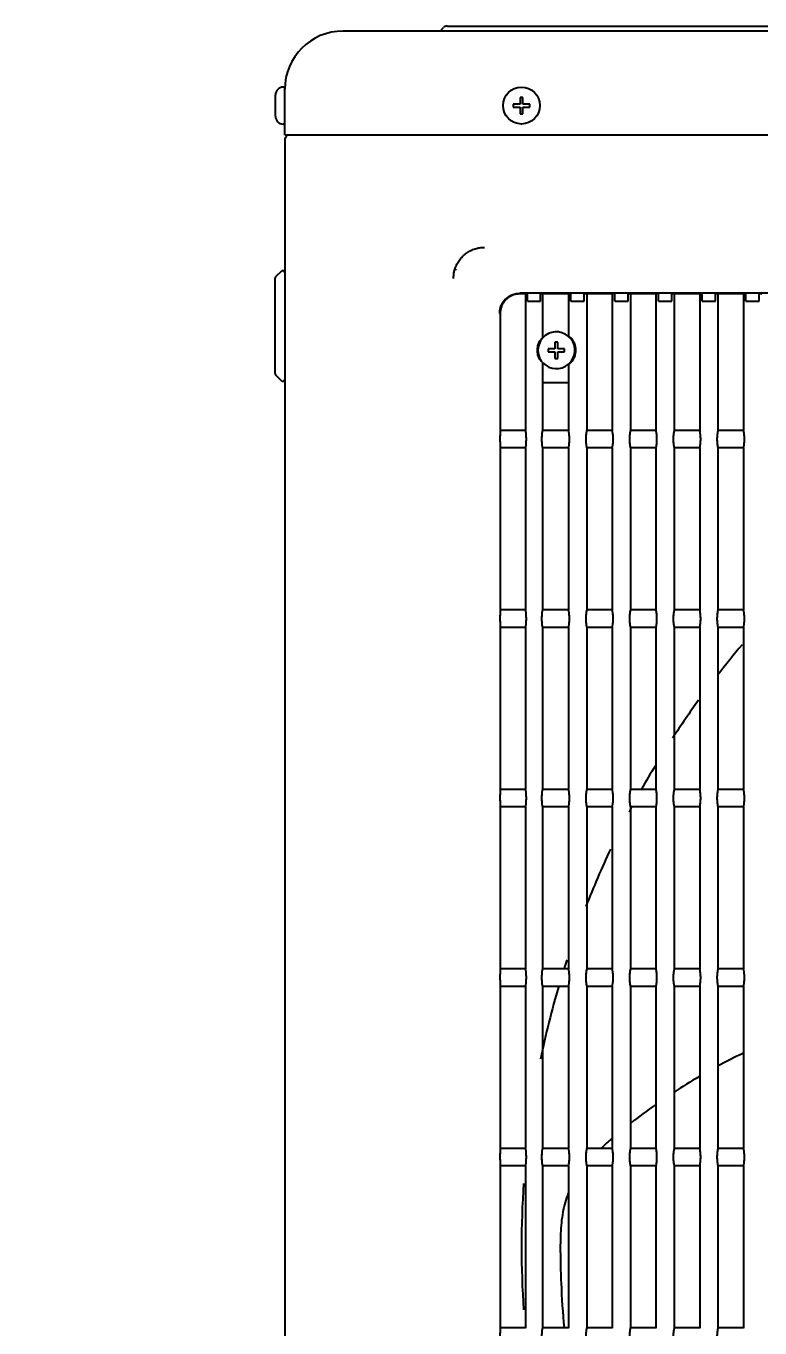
# Model space of a CAD drawing. Header units: millimetres. Extents: x 421 to 5436, y -1186 to -112.
# Drawn here: x 5351.898 to 5352.213, y -182.064 to -181.505 of the extents above; entities that cross this region are included whole.
import ezdxf
from ezdxf import colors
from ezdxf.entities.mleader import LeaderData, LeaderLine
from ezdxf.math import Vec2, Vec3

# ---------------------------------------------------------------- set-up
doc = ezdxf.new("R2010")
doc.units = ezdxf.units.MM
doc.layers.add('A-AC', color=150, linetype='Continuous')
doc.layers.add('G-TEXTO2', color=2, linetype='Continuous')
doc.styles.add('ARIAL', font='arial.ttf', dxfattribs={"height": 0.18})

msp = doc.modelspace()

# ---------------------------------------------------------------- linework, layer by layer
at = {"layer": 'A-AC', "color": 10, "lineweight": -3, "ltscale": 7.5}
for p, q in [((5353.433675586159, -181.5071598828597), (5352.033675586159, -181.5071598828597)), ((5352.075635146044, -181.5068669896402), (5352.076825501981, -181.5056766337029)), ((5352.078475417804, -181.504993216193), (5353.388875754513, -181.504993216193)), ((5352.008675586158, -181.5312432161923), (5352.007983919491, -181.5312432161923)), ((5352.008675586158, -181.5321598828591), (5352.008675586158, -181.5312432161923)), ((5352.004650586158, -181.5437431784287), (5352.004650586158, -181.5345765872892)), ((5352.008675586158, -181.551659882859), (5352.008675586158, -181.5321598828591)), ((5352.110958919491, -181.5356390495256), (5352.109725586159, -181.5356390495256)), ((5352.109725586159, -181.5356390495256), (5352.109725586159, -181.5385432161922)), ((5352.110958919491, -181.5385432161922), (5352.110958919491, -181.5356390495256)), ((5352.109725586159, -181.5385432161922), (5352.106821419491, -181.5385432161922)), ((5352.106821419491, -181.5385432161922), (5352.106821419491, -181.5397765495256)), ((5352.106821419491, -181.5397765495256), (5352.109725586159, -181.5397765495256)), ((5352.109725586159, -181.5397765495256), (5352.109725586159, -181.5426807161923)), ((5352.109725586159, -181.5426807161923), (5352.110958919491, -181.5426807161923)), ((5352.113863086159, -181.5385432161922), (5352.110958919491, -181.5385432161922)), ((5352.110958919491, -181.5397765495256), (5352.113863086159, -181.5397765495256)), ((5352.110958919491, -181.5426807161923), (5352.110958919491, -181.5397765495256)), ((5352.113863086159, -181.5397765495256), (5352.113863086159, -181.5385432161922)), ((5352.008675586158, -181.5470765495256), (5352.007983919491, -181.5470765495256)), ((5352.008675586158, -181.5516598828597), (5353.458675586158, -181.5516598828597)), ((5352.008675586158, -181.5540765495257), (5352.008675586158, -182.5499932161924)), ((5352.004508919492, -181.6542312299371), (5352.004508919492, -181.6133523664928)), ((5352.007252997174, -181.6102631108417), (5352.004752997174, -181.6127631108418)), ((5352.911091081193, -181.6197965363651), (5352.10959342459, -181.6197965363651)), ((5352.112909853428, -181.6199014928879), (5352.112118450063, -181.6200738816849)), ((5352.112118450063, -181.6200738816849), (5352.112118450063, -181.6787852672264)), ((5352.112909853428, -181.6231112022058), (5352.112909853428, -181.6199014928879)), ((5352.1184688778, -181.6199015051379), (5352.119356929843, -181.6200794744234)), ((5352.1184688778, -181.6231112022058), (5352.1184688778, -181.6199015051379)), ((5352.119356929843, -181.6200794744234), (5352.119356929843, -181.6389527235917)), ((5352.13160208493, -181.6199015321088), (5352.130541411851, -181.6200731357139)), ((5352.130541411851, -181.6200731357139), (5352.130541411851, -181.6381452032626)), ((5352.13160208493, -181.6231112022058), (5352.13160208493, -181.6199015321088)), ((5352.137312903496, -181.6199015430088), (5352.138383807462, -181.6200798997124)), ((5352.137312903496, -181.6231112022058), (5352.137312903496, -181.6199015430088)), ((5352.138383807462, -181.6200798997124), (5352.138383807462, -181.6786132988766)), ((5352.150387358064, -181.6199015661784), (5352.14932666109, -181.6200733005669)), ((5352.14932666109, -181.6200733005669), (5352.14932666109, -181.678801566509)), ((5352.150387358064, -181.6231112022058), (5352.150387358064, -181.6199015661784)), ((5352.156098001418, -181.6199015755526), (5352.157168413403, -181.6200797222834)), ((5352.156098001418, -181.6231112022058), (5352.156098001418, -181.6199015755526)), ((5352.157168413403, -181.6200797222834), (5352.157168413403, -181.6786181561185)), ((5352.169172626289, -181.6199015954051), (5352.168111893634, -181.620073462379)), ((5352.168111893634, -181.620073462379), (5352.168111893634, -181.6787967379842)), ((5352.169172626289, -181.6231112022058), (5352.169172626289, -181.6199015954051)), ((5352.174883103532, -181.619901603405), (5352.175953036029, -181.6200795424695)), ((5352.174883103532, -181.6231112022058), (5352.174883103532, -181.619901603405)), ((5352.175953036029, -181.6200795424695), (5352.175953036029, -181.6786230097573)), ((5352.187957889635, -181.6199016202786), (5352.186897109519, -181.6200736216497)), ((5352.186897109519, -181.6200736216497), (5352.186897109519, -181.6787919115234)), ((5352.187957889635, -181.6231112022058), (5352.187957889635, -181.6199016202786)), ((5352.193668209848, -181.6199016270477), (5352.194737675307, -181.6200793607354)), ((5352.193668209848, -181.6231112022058), (5352.193668209848, -181.6199016270477)), ((5352.194737675307, -181.6200793607354), (5352.194737675307, -181.6786278599507)), ((5352.20674314813, -181.6199016412615), (5352.205682308773, -181.6200737788517)), ((5352.205682308773, -181.6200737788517), (5352.205682308773, -181.678787086973)), ((5352.20674314813, -181.6231112022058), (5352.20674314813, -181.6199016412615)), ((5352.212453320376, -181.6199016469359), (5352.213522331207, -181.6200791775186)), ((5352.212453320376, -181.6231112022058), (5352.212453320376, -181.6199016469359)), ((5352.112909853428, -181.6231112022058), (5352.1184688778, -181.6231112022058)), ((5352.13160208493, -181.6231112022058), (5352.137312903496, -181.6231112022058)), ((5352.150387358064, -181.6231112022058), (5352.156098001418, -181.6231112022058)), ((5352.169172626289, -181.6231112022058), (5352.174883103532, -181.6231112022058)), ((5352.187957889635, -181.6231112022058), (5352.193668209848, -181.6231112022058)), ((5352.20674314813, -181.6231112022058), (5352.212453320376, -181.6231112022058)), ((5352.101175586158, -181.6284098828589), (5352.101175586158, -181.678709160678)), ((5352.124725586158, -181.6436265495256), (5352.121821419492, -181.6436265495256)), ((5352.121821419492, -181.6436265495256), (5352.121821419492, -181.644859882859)), ((5352.125958919492, -181.6407223828589), (5352.124725586158, -181.6407223828589)), ((5352.124725586158, -181.6407223828589), (5352.124725586158, -181.6436265495256)), ((5352.125958919492, -181.6436265495256), (5352.125958919492, -181.6407223828589)), ((5352.128863086158, -181.6436265495256), (5352.125958919492, -181.6436265495256)), ((5352.128863086158, -181.644859882859), (5352.128863086158, -181.6436265495256)), ((5352.121821419492, -181.644859882859), (5352.124725586158, -181.644859882859)), ((5352.124725586158, -181.644859882859), (5352.124725586158, -181.6477640495257)), ((5352.124725586158, -181.6477640495257), (5352.125958919492, -181.6477640495257)), ((5352.125958919492, -181.644859882859), (5352.128863086158, -181.644859882859)), ((5352.125958919492, -181.6477640495257), (5352.125958919492, -181.644859882859)), ((5352.007252997174, -181.6573204855881), (5352.004752997174, -181.6548204855881)), ((5352.119356929843, -181.6495337087931), (5352.119356929843, -181.678625545994)), ((5352.130541411851, -181.6503412291218), (5352.130541411851, -181.6788063972515)), ((5352.119356929843, -181.658138716236), (5352.130541411851, -181.658138716236)), ((5352.112130420139, -181.678709160678), (5352.101175586158, -181.678709160678)), ((5352.130561888987, -181.678709160678), (5352.119371897321, -181.678709160678)), ((5352.149346128794, -181.678709160678), (5352.138404534986, -181.678709160678)), ((5352.168130351793, -181.678709160678), (5352.157188072595, -181.678709160678)), ((5352.186914557943, -181.678709160678), (5352.175971629869, -181.678709160678)), ((5352.205698747205, -181.678709160678), (5352.19475520669, -181.678709160678)), ((5352.112130420139, -181.6862102717066), (5352.101175586158, -181.6862102717066)), ((5352.101175586158, -181.6862102717066), (5352.101175586158, -181.7557973273445)), ((5352.112118450063, -181.6861341653782), (5352.112118450063, -181.7558734338929)), ((5352.119356929843, -181.6862938868239), (5352.119356929843, -181.7557137126607)), ((5352.130561888987, -181.6862102717066), (5352.119371897321, -181.6862102717066)), ((5352.130541411851, -181.686113035722), (5352.130541411851, -181.7558945639182)), ((5352.138383807462, -181.6863061341958), (5352.138383807462, -181.7557014655431)), ((5352.149346128794, -181.6862102717066), (5352.138404534986, -181.6862102717066)), ((5352.14932666109, -181.6861178664365), (5352.14932666109, -181.7558897331758)), ((5352.157168413403, -181.6863012769174), (5352.157168413403, -181.7557063227853)), ((5352.168130351793, -181.6862102717066), (5352.157188072595, -181.6862102717066)), ((5352.168111893634, -181.6861226949327), (5352.168111893634, -181.7558849046509)), ((5352.175953036029, -181.6862964232425), (5352.175953036029, -181.755711176424)), ((5352.186914557943, -181.6862102717066), (5352.175971629869, -181.6862102717066)), ((5352.186897109519, -181.6861275213648), (5352.186897109519, -181.7558800781901)), ((5352.194737675307, -181.6862915730135), (5352.194737675307, -181.7557160266174)), ((5352.205698747205, -181.6862102717066), (5352.19475520669, -181.6862102717066)), ((5352.205682308773, -181.6861323458863), (5352.205682308773, -181.7558752536397)), ((5352.112130420139, -181.7557973273445), (5352.101175586158, -181.7557973273445)), ((5352.130561888987, -181.7557973273445), (5352.119371897321, -181.7557973273445)), ((5352.149346128794, -181.7557973273445), (5352.138404534986, -181.7557973273445)), ((5352.168130351793, -181.7557973273445), (5352.157188072595, -181.7557973273445)), ((5352.186914557943, -181.7557973273445), (5352.175971629869, -181.7557973273445)), ((5352.205698747205, -181.7557973273445), (5352.19475520669, -181.7557973273445)), ((5352.112130420139, -181.7632984383733), (5352.101175586158, -181.7632984383733)), ((5352.101175586158, -181.7632984383733), (5352.101175586158, -181.8328854940112)), ((5352.112118450063, -181.7632223320447), (5352.112118450063, -181.8329616005597)), ((5352.119356929843, -181.7633820534907), (5352.119356929843, -181.8328018793275)), ((5352.130561888987, -181.7632984383733), (5352.119371897321, -181.7632984383733)), ((5352.130541411851, -181.7632012023887), (5352.130541411851, -181.8329827305849)), ((5352.138383807462, -181.7633943008625), (5352.138383807462, -181.8327896322098)), ((5352.149346128794, -181.7632984383733), (5352.138404534986, -181.7632984383733)), ((5352.14932666109, -181.763206033103), (5352.14932666109, -181.8329778998423)), ((5352.157168413403, -181.7633894435839), (5352.157168413403, -181.8327944894518)), ((5352.168130351793, -181.7632984383733), (5352.157188072595, -181.7632984383733)), ((5352.168111893634, -181.7632108615994), (5352.168111893634, -181.8329730713176)), ((5352.175953036029, -181.7633845899093), (5352.175953036029, -181.8327993430908)), ((5352.186914557943, -181.7632984383733), (5352.175971629869, -181.7632984383733)), ((5352.186897109519, -181.7632156880316), (5352.186897109519, -181.8329682448566)), ((5352.194737675307, -181.7633797396802), (5352.194737675307, -181.8328041932841)), ((5352.205698747205, -181.7632984383733), (5352.19475520669, -181.7632984383733)), ((5352.205682308773, -181.7632205125531), (5352.205682308773, -181.8329634203064)), ((5352.112130420139, -181.8328854940112), (5352.101175586158, -181.8328854940112)), ((5352.130561888987, -181.8328854940112), (5352.119371897321, -181.8328854940112)), ((5352.149346128794, -181.8328854940112), (5352.138404534986, -181.8328854940112)), ((5352.168130351793, -181.8328854940112), (5352.157188072595, -181.8328854940112)), ((5352.186914557943, -181.8328854940112), (5352.175971629869, -181.8328854940112)), ((5352.205698747205, -181.8328854940112), (5352.19475520669, -181.8328854940112)), ((5352.112130420139, -181.8403866050401), (5352.101175586158, -181.8403866050401)), ((5352.101175586158, -181.8403866050401), (5352.101175586158, -181.9099736606779)), ((5352.112118450063, -181.8403104987115), (5352.112118450063, -181.9100497672264)), ((5352.119356929843, -181.8404702201574), (5352.119356929843, -181.909890045994)), ((5352.130561888987, -181.8403866050401), (5352.119371897321, -181.8403866050401)), ((5352.130541411851, -181.8402893690554), (5352.130541411851, -181.9100708972514)), ((5352.138383807462, -181.8404824675292), (5352.138383807462, -181.9098777988766)), ((5352.149346128794, -181.8403866050401), (5352.138404534986, -181.8403866050401)), ((5352.14932666109, -181.8402941997697), (5352.14932666109, -181.910066066509)), ((5352.157168413403, -181.8404776102507), (5352.157168413403, -181.9098826561185)), ((5352.168130351793, -181.8403866050401), (5352.157188072595, -181.8403866050401)), ((5352.168111893634, -181.8402990282659), (5352.168111893634, -181.9100612379841)), ((5352.175953036029, -181.8404727565758), (5352.175953036029, -181.9098875097573)), ((5352.186914557943, -181.8403866050401), (5352.175971629869, -181.8403866050401)), ((5352.186897109519, -181.8403038546983), (5352.186897109519, -181.9100564115233)), ((5352.194737675307, -181.8404679063469), (5352.194737675307, -181.9098923599506)), ((5352.205698747205, -181.8403866050401), (5352.19475520669, -181.8403866050401)), ((5352.205682308773, -181.8403086792198), (5352.205682308773, -181.9100515869729)), ((5352.112130420139, -181.9099736606779), (5352.101175586158, -181.9099736606779)), ((5352.130561888987, -181.9099736606779), (5352.119371897321, -181.9099736606779)), ((5352.149346128794, -181.9099736606779), (5352.138404534986, -181.9099736606779)), ((5352.168130351793, -181.9099736606779), (5352.157188072595, -181.9099736606779)), ((5352.186914557943, -181.9099736606779), (5352.175971629869, -181.9099736606779)), ((5352.205698747205, -181.9099736606779), (5352.19475520669, -181.9099736606779)), ((5352.112130420139, -181.9174747717066), (5352.101175586158, -181.9174747717066)), ((5352.101175586158, -181.9174747717066), (5352.101175586158, -181.9870618273444)), ((5352.112118450063, -181.9173986653782), (5352.112118450063, -181.9871379338931)), ((5352.119356929843, -181.9175583868239), (5352.119356929843, -181.9869782126607)), ((5352.130561888987, -181.9174747717066), (5352.119371897321, -181.9174747717066)), ((5352.130541411851, -181.9173775357219), (5352.130541411851, -181.9871590639182)), ((5352.138383807462, -181.917570634196), (5352.138383807462, -181.9869659655433)), ((5352.149346128794, -181.9174747717066), (5352.138404534986, -181.9174747717066)), ((5352.14932666109, -181.9173823664364), (5352.14932666109, -181.9871542331757)), ((5352.157168413403, -181.9175657769174), (5352.157168413403, -181.9869708227852)), ((5352.168130351793, -181.9174747717066), (5352.157188072595, -181.9174747717066)), ((5352.168111893634, -181.9173871949326), (5352.168111893634, -181.9871494046508)), ((5352.175953036029, -181.9175609232425), (5352.175953036029, -181.986975676424)), ((5352.186914557943, -181.9174747717066), (5352.175971629869, -181.9174747717066)), ((5352.186897109519, -181.9173920213648), (5352.186897109519, -181.9871445781901)), ((5352.194737675307, -181.9175560730134), (5352.194737675307, -181.9869805266173)), ((5352.205698747205, -181.9174747717066), (5352.19475520669, -181.9174747717066)), ((5352.205682308773, -181.9173968458863), (5352.205682308773, -181.9871397536397)), ((5352.112130420139, -181.9870618273444), (5352.101175586158, -181.9870618273444)), ((5352.130561888987, -181.9870618273444), (5352.119371897321, -181.9870618273444)), ((5352.149346128794, -181.9870618273444), (5352.138404534986, -181.9870618273444)), ((5352.168130351793, -181.9870618273444), (5352.157188072595, -181.9870618273444)), ((5352.186914557943, -181.9870618273444), (5352.175971629869, -181.9870618273444)), ((5352.205698747205, -181.9870618273444), (5352.19475520669, -181.9870618273444)), ((5352.112130420139, -181.9945629383733), (5352.101175586158, -181.9945629383733)), ((5352.101175586158, -181.9945629383733), (5352.101175586158, -182.0641499940111)), ((5352.112118450063, -181.9944868320449), (5352.112118450063, -182.0642261005596)), ((5352.119356929843, -181.9946465534906), (5352.119356929843, -182.0640663793274)), ((5352.130561888987, -181.9945629383733), (5352.119371897321, -181.9945629383733)), ((5352.130541411851, -181.9944657023887), (5352.130541411851, -182.0642472305849)), ((5352.138383807462, -181.9946588008625), (5352.138383807462, -182.0640541322098)), ((5352.149346128794, -181.9945629383733), (5352.138404534986, -181.9945629383733)), ((5352.14932666109, -181.9944705331029), (5352.14932666109, -182.0642423998424)), ((5352.157168413403, -181.9946539435841), (5352.157168413403, -182.064058989452)), ((5352.168130351793, -181.9945629383733), (5352.157188072595, -181.9945629383733)), ((5352.168111893634, -181.9944753615994), (5352.168111893634, -182.0642375713176)), ((5352.175953036029, -181.9946490899092), (5352.175953036029, -182.0640638430907)), ((5352.186914557943, -181.9945629383733), (5352.175971629869, -181.9945629383733)), ((5352.186897109519, -181.9944801880315), (5352.186897109519, -182.0642327448568)), ((5352.194737675307, -181.9946442396802), (5352.194737675307, -182.0640686932841)), ((5352.205698747205, -181.9945629383733), (5352.19475520669, -181.9945629383733)), ((5352.205682308773, -181.994485012553), (5352.205682308773, -182.0642279203064)), ((5352.112130420139, -182.0641499940111), (5352.101175586158, -182.0641499940111)), ((5352.130561888987, -182.0641499940111), (5352.119371897321, -182.0641499940111)), ((5352.149346128794, -182.0641499940111), (5352.138404534986, -182.0641499940111)), ((5352.168130351793, -182.0641499940111), (5352.157188072595, -182.0641499940111)), ((5352.186914557943, -182.0641499940111), (5352.175971629869, -182.0641499940111)), ((5352.205698747205, -182.0641499940111), (5352.19475520669, -182.0641499940111))]:
    msp.add_line(p, q, dxfattribs=at)
msp.add_circle((5352.110342252825, -181.5391598828589), 0.007916666666666666, dxfattribs=at)
for centre, radius, start, end in [((5352.033675586159, -181.5321598828591), 0.025, 90, 180), ((5352.074928039263, -181.506159882859), 0.001, 300.0002220460414, 315.0000000000092), ((5352.078475417804, -181.5073265495257), 0.002333333333333333, 90, 134.9999980222022), ((5352.007983919491, -181.5345765495256), 0.003333333333333333, 90, 180), ((5352.007983919491, -181.5437432161923), 0.003333333333333333, 180, 270), ((5352.011425586159, -181.5540765495257), 0.00275, 131.901806142177, 180), ((5352.007842252825, -181.6108523664927), 0.0008333333333333331, 0, 135.000000015651), ((5352.095342252826, -181.6142432161923), 0.01416666666666666, 159.3558424949398, 161.9552681549881), ((5352.005342252825, -181.6133523664928), 0.0008333333333333331, 135.0000000000092, 180), ((5352.125342252825, -181.6442432161923), 0.007916666666666666, 223.043548901909, 215.2173921757017), ((5352.005342252825, -181.6542312299371), 0.0008333333333333331, 180, 224.9999999954033), ((5352.007842252825, -181.6567312299371), 0.0008333333333333331, 224.9999999999908, 0), ((5352.510342252825, -182.0292432161923), 0.4, 139.7430656507376, 142.1224287195552), ((5352.510342252825, -182.0292432161923), 0.4, 144.074833289315, 146.8984957540312), ((5352.510342252825, -182.0292432161923), 0.4, 148.9215760524564, 150.5821233137949), ((5352.510342252825, -182.0292432161923), 0.4, 151.8601467915057, 152.1920468512872), ((5352.510342252825, -182.0292432161923), 0.4, 154.7334878717827, 158.5732065217139), ((5352.510342252825, -182.0292432161923), 0.4, 162.0704212462039, 162.6170606079492), ((5352.510342252825, -182.0292432161923), 0.4, 163.7525430092429, 168.3908456364317), ((5352.510342252825, -182.0292432161923), 0.4, 176.1071702437947, 183.8928297562053)]:
    msp.add_arc(centre, radius, start, end, dxfattribs=at)
for points, start_tangent, end_tangent in [([(5352.081135910144, -181.6134098828591), (5352.081212572226, -181.6119808006067), (5352.081485558323, -181.6103735735694), (5352.082012618313, -181.6086502502808), (5352.082836001682, -181.6068883409177), (5352.083975288991, -181.605175999646), (5352.085424561164, -181.6036024178175), (5352.087141592975, -181.6022571019171), (5352.089035688547, -181.6012176349618), (5352.09098159962, -181.6005215530402), (5352.092846367239, -181.6001534365503), (5352.094508919492, -181.6000513705378)], (-2.0261087892e-08, 0.009999999999979475), (0.009999994251967155, -1.0721969215015e-05)), ([(5352.105050775749, -181.6211635799236), (5352.103529994209, -181.6223567477603), (5352.101662402692, -181.6251210534981), (5352.101000954433, -181.6284098828589)], (-0.008515697317836537, -0.005242413489128035), (-1.2139098031e-08, -0.009999999999992631)), ([(5352.101511584742, -181.6254442670781), (5352.101801178403, -181.6247497025483), (5352.102181474679, -181.624029612668), (5352.10269255139, -181.6232612525998), (5352.103362370748, -181.6224673231327), (5352.104195907855, -181.6217003048716), (5352.10500150864, -181.6211245049101)], (0.003442710723038707, 0.009388702939036592), (0.008456474603662917, 0.005337418596812896)), ([(5352.106304989842, -181.6207170981177), (5352.105717457394, -181.6209890163591), (5352.104594051343, -181.621680208608), (5352.103611391759, -181.6225223017709)], (-0.009231389337227454, -0.003844665252596557), (-0.007065092350579136, -0.007077038227803224)), ([(5352.10500150864, -181.6211245049101), (5352.105157570902, -181.6210283163655), (5352.106168433599, -181.6205077299937), (5352.107151452348, -181.620150251031)], (0.00845647460365041, 0.005337418596832709), (0.009588117636124854, 0.002840422538255802)), ([(5352.109508919491, -181.6200765495257), (5352.108203808935, -181.6201793828207), (5352.10693897798, -181.6204827241579), (5352.106304989842, -181.6207170981177)], (-0.01, 0), (-0.009231389337288995, -0.003844665252448783)), ([(5352.107151452348, -181.620150251031), (5352.108058583242, -181.619934140432), (5352.108869480573, -181.6198262517951), (5352.109596727874, -181.6197956432916)], (0.00958811763595227, 0.002840422538838377), (0.009999999999489109, -1.01083239312e-07)), ([(5352.11213042031, -181.6200765495257), (5352.111256571618, -181.6200765495257), (5352.110382738034, -181.6200765495257), (5352.109508919491, -181.6200765495257)], (-0.009999999999999967, 7.72458275e-10), (-0.01, 0)), ([(5352.130561903056, -181.6200765495257), (5352.126868332336, -181.6200765495257), (5352.12313847413, -181.6200765495257), (5352.119371894612, -181.6200765495257)], (-0.009999999999999912, 1.325289438e-09), (-0.009999999999999955, 9.423585379999999e-10)), ([(5352.149346128794, -181.6200765575161), (5352.145733011734, -181.6200765495257), (5352.142085939786, -181.6200765495257), (5352.138404508253, -181.6200765495259)], (-0.00999999999999992, 1.257126396e-09), (-0.009999999999999915, 1.300081642e-09)), ([(5352.168130351793, -181.6200765659796), (5352.164516236964, -181.6200765495257), (5352.160868930286, -181.6200765495257), (5352.157188003385, -181.6200765495266)], (-0.009999999999999927, 1.190024863e-09), (-0.009999999999999924, 1.230083297e-09)), ([(5352.186914557943, -181.6200765767721), (5352.183290982059, -181.6200765495257), (5352.179631231041, -181.6200765495257), (5352.175971625542, -181.6200765695273)], (-0.009999999999999936, 1.123099326e-09), (-0.009999999999999933, 1.167115559e-09)), ([(5352.205698747205, -181.6200765894334), (5352.202082455974, -181.6200765495257), (5352.198434717497, -181.6200765495257), (5352.194755007378, -181.6200765495284)], (-0.009999999999999945, 1.05661625e-09), (-0.00999999999999994, 1.088141122e-09)), ([(5352.101018778527, -181.627646701693), (5352.101120495234, -181.6268883419918), (5352.101286665657, -181.6261501315419), (5352.101511584742, -181.6254442670781)], (0.000885251726032824, 0.009960739399339584), (0.00344271072327886, 0.009388702938948527)), ([(5352.103611391759, -181.6225223017709), (5352.102774658136, -181.623501301757), (5352.102084759284, -181.6246248743164), (5352.101579901746, -181.6258456827816), (5352.101277853075, -181.6271083491167), (5352.101175586158, -181.6284098828589)], (-0.007065092350639019, -0.007077038227743442), (0, -0.01)), ([(5352.100985091825, -181.6284098828589), (5352.101018778527, -181.627646701693)], (-1.52733290057e-07, 0.009999999998833628), (0.000885251726185646, 0.009960739399326004)), ([(5352.118438771608, -181.6485270308244), (5352.118251745417, -181.6482378640037), (5352.117955578013, -181.6476832000394), (5352.117667859136, -181.6469991621063), (5352.117421902075, -181.6461957884005), (5352.117249821522, -181.6452834991264), (5352.117182901904, -181.6442885259801), (5352.117239755247, -181.6432838599296), (5352.117408534349, -181.6423450895936), (5352.117659997068, -181.6415088888086), (5352.117957451568, -181.6407993244584), (5352.118258103248, -181.6402379139861), (5352.118438771608, -181.6399594015602)], (-0.006009491901139676, 0.007992872267848191), (0.006009491901139676, 0.007992872267848191)), ([(5352.118438771608, -181.6399594015602), (5352.118737971155, -181.6395877905275), (5352.119044207847, -181.6392540562447), (5352.119356929843, -181.6389527235917)], (0.006009491901548881, 0.007992872267540526), (0.007406240631196286, 0.006719196359150195)), ([(5352.118874084984, -181.6396785238817), (5352.119032408326, -181.6394232497971), (5352.119193412536, -181.6391817913909), (5352.119356929843, -181.6389527235917)], (0.005127444716428423, 0.008585412668006718), (0.005936825935557559, 0.008046993091266521)), ([(5352.130541411851, -181.6381452032626), (5352.130936373975, -181.638437654078), (5352.131323097606, -181.6387661511369), (5352.131701006472, -181.6391351999243)], (0.008227708644765635, -0.005683732088764285), (0.006902535285317708, -0.007235675962544479)), ([(5352.130541411851, -181.6381452032626), (5352.130808920768, -181.6384289424923), (5352.131071345191, -181.6387338533473), (5352.131328329895, -181.6390624351293)], (0.007020361725006398, -0.007121412868951304), (0.005970602932159159, -0.008021963639065715)), ([(5352.131701006472, -181.6391351999243), (5352.131906383881, -181.6393791446335), (5352.132244249642, -181.6398522955794), (5352.132601041463, -181.6404579359732), (5352.132935458649, -181.6411750927259), (5352.133217628443, -181.6419921277025)], (0.00690253528568114, -0.007235675962197782), (0.002753053157680962, -0.009613568448343357)), ([(5352.133217628443, -181.6419921277025), (5352.133498291822, -181.6434841447424), (5352.133498291822, -181.6450022876447), (5352.133217628443, -181.6464943046822)], (0.002753053157645419, -0.009613568448353534), (-0.002753053157645419, -0.009613568448353534)), ([(5352.119356929843, -181.6495337087931), (5352.119044207848, -181.6492323761415), (5352.118737971155, -181.6488986418576), (5352.118438771608, -181.6485270308244)], (-0.007406240631196286, 0.006719196359150195), (-0.0060094919009621, 0.007992872267981701)), ([(5352.119356929843, -181.6495337087931), (5352.11919341254, -181.6493046409987), (5352.119032408327, -181.6490631825877), (5352.118874084984, -181.6488079085029)], (-0.005936825935557559, 0.008046993091266521), (-0.005127444716428423, 0.008585412668006718)), ([(5352.133217628443, -181.6464943046822), (5352.132935468913, -181.6473113144316), (5352.132601072755, -181.6480284372676), (5352.132244235824, -181.6486341579446), (5352.131906358885, -181.6491073196703), (5352.131701006472, -181.6493512324603)], (-0.002753053157545606, -0.009613568448382116), (-0.006902535285693468, -0.007235675962186022)), ([(5352.131701006472, -181.6493512324603), (5352.131323097603, -181.6497202812507), (5352.130936373967, -181.6500487783126), (5352.130541411851, -181.6503412291218)], (-0.006902535285317708, -0.007235675962544479), (-0.008227708644765635, -0.005683732088764285)), ([(5352.131328329895, -181.6494239972553), (5352.131071345191, -181.6497525790376), (5352.130808920769, -181.6500574898907), (5352.130541411851, -181.6503412291218)], (-0.005970602932159159, -0.008021963639065715), (-0.007020361725006398, -0.007121412868951304)), ([(5352.101175586158, -181.678709160678), (5352.101132312137, -181.6799506974396), (5352.101108711933, -181.6815861853686), (5352.101108731287, -181.6833360534979), (5352.101132436203, -181.6849740441055), (5352.101175586158, -181.6862102717066)], (-0.000519798639375215, -0.009986481331004613), (0.000519798639375215, -0.009986481331004613)), ([(5352.112118450063, -181.6861341653782), (5352.112304049611, -181.6849808270431), (5352.112414177693, -181.68332638741), (5352.112414179333, -181.6815930971513), (5352.112304050783, -181.6799386161711), (5352.112118450063, -181.6787852672264)], (0.002329498780334682, 0.009724887425179749), (-0.002329498780334682, 0.009724887425179749)), ([(5352.119356929843, -181.678625545994), (5352.119126504874, -181.6799454181869), (5352.119007482785, -181.6815968132316), (5352.119007479549, -181.6833225239991), (5352.119126502597, -181.684973994752), (5352.119356929843, -181.6862938868239)], (-0.002519428014030089, -0.009677421272328719), (0.002519428014030089, -0.009677421272328719)), ([(5352.130541411851, -181.686113035722), (5352.130786038048, -181.6849849669741), (5352.130934780611, -181.683328748016), (5352.130934785206, -181.6815907926757), (5352.130786041357, -181.6799344880919), (5352.130541411851, -181.6788063972515)], (0.00306879974274966, 0.00951748223738293), (-0.00306879974274966, 0.00951748223738293)), ([(5352.138383807462, -181.6786132988766), (5352.138104241403, -181.6799438874098), (5352.137960877579, -181.6815959523033), (5352.137960872207, -181.6833233488783), (5352.138104237611, -181.6849755180665), (5352.138383807462, -181.6863061341958)], (-0.002988752470360722, -0.009542921914744597), (0.002988752470360722, -0.009542921914744597)), ([(5352.14932666109, -181.6861178664365), (5352.149572144973, -181.6849846521759), (5352.149720705516, -181.6833285695852), (5352.149720710117, -181.6815909713773), (5352.149572148284, -181.6799348029315), (5352.14932666109, -181.678801566509)], (0.003066112156058145, 0.0095183483990907), (-0.003066112156058145, 0.0095183483990907)), ([(5352.157168413403, -181.6786181561185), (5352.156889751998, -181.6799437284483), (5352.156746298611, -181.6815958645236), (5352.156746293251, -181.6833234370151), (5352.156889748212, -181.6849756770914), (5352.157168413403, -181.6863012769174)], (-0.002990096197105258, -0.009542500968407428), (0.002990096197105258, -0.009542500968407428)), ([(5352.168111893634, -181.6861226949327), (5352.168358235152, -181.6849843416257), (5352.168506616295, -181.683328393706), (5352.168506620901, -181.6815911475039), (5352.168358238465, -181.6799351135182), (5352.168111893634, -181.6787967379842)], (0.003063461801838014, 0.009519201741148224), (-0.003063461801838014, 0.009519201741148224)), ([(5352.175953036029, -181.6786230097573), (5352.175675276829, -181.6799435656703), (5352.175531731691, -181.6815957745819), (5352.175531726341, -181.6833235272863), (5352.175675273049, -181.6849758399271), (5352.175953036029, -181.6862964232425)], (-0.002991472386335188, -0.009542069637232484), (0.002991472386335188, -0.009542069637232484)), ([(5352.186897109519, -181.6861275213648), (5352.187144308687, -181.6849840353061), (5352.187292513032, -181.6833282203611), (5352.187292517641, -181.6815913210721), (5352.187144312, -181.6799354198699), (5352.186897109519, -181.6787919115234)], (0.003060848487100698, 0.009520042360148055), (-0.003060848487100698, 0.009520042360148055)), ([(5352.194737675307, -181.6786278599507), (5352.19446081593, -181.6799433990702), (5352.194317176845, -181.6815956824717), (5352.194317171505, -181.6833236196978), (5352.194460812156, -181.6849760065788), (5352.194737675307, -181.6862915730135)], (-0.002992881101891847, -0.009541627885740393), (0.002992881101891847, -0.009541627885740393)), ([(5352.205682308773, -181.6861323458863), (5352.205930365675, -181.6849837331993), (5352.206078395807, -181.6833280495352), (5352.206078400419, -181.6815914920981), (5352.205930368989, -181.6799357220036), (5352.205682308773, -181.678787086973)], (0.003058272022896149, 0.009520870350654433), (-0.003058272022896149, 0.009520870350654433)), ([(5352.101175586158, -181.7557973273445), (5352.101132312137, -181.7570388641061), (5352.101108711933, -181.7586743520353), (5352.101108731287, -181.7604242201646), (5352.101132436203, -181.7620622107722), (5352.101175586158, -181.7632984383733)], (-0.000519798639375215, -0.009986481331004613), (0.000519798639375215, -0.009986481331004613)), ([(5352.112118450063, -181.7632223320447), (5352.112304049611, -181.7620689937096), (5352.112414177693, -181.7604145540768), (5352.112414179333, -181.7586812638181), (5352.112304050783, -181.7570267828378), (5352.112118450063, -181.7558734338929)], (0.002329498780334682, 0.009724887425179749), (-0.002329498780334682, 0.009724887425179749)), ([(5352.119356929843, -181.7557137126607), (5352.119126504874, -181.7570335848536), (5352.119007482785, -181.7586849798984), (5352.119007479549, -181.7604106906656), (5352.119126502597, -181.7620621614187), (5352.119356929843, -181.7633820534907)], (-0.002519428014030089, -0.009677421272328719), (0.002519428014082747, -0.00967742127231501)), ([(5352.130541411851, -181.7632012023887), (5352.130786038048, -181.7620731336406), (5352.130934780611, -181.7604169146828), (5352.130934785206, -181.7586789593424), (5352.130786041357, -181.7570226547584), (5352.130541411851, -181.7558945639182)], (0.00306879974274966, 0.00951748223738293), (-0.00306879974274966, 0.00951748223738293)), ([(5352.138383807462, -181.7557014655431), (5352.138104241403, -181.7570320540765), (5352.137960877579, -181.7586841189698), (5352.137960872207, -181.760411515545), (5352.138104237611, -181.7620636847332), (5352.138383807462, -181.7633943008625)], (-0.002988752470360722, -0.009542921914744597), (0.002988752470360722, -0.009542921914744597)), ([(5352.14932666109, -181.763206033103), (5352.149572144973, -181.7620728188426), (5352.149720705516, -181.760416736252), (5352.149720710117, -181.758679138044), (5352.149572148284, -181.7570229695982), (5352.14932666109, -181.7558897331758)], (0.003066112156058145, 0.0095183483990907), (-0.003066112156058145, 0.0095183483990907)), ([(5352.157168413403, -181.7557063227853), (5352.156889751998, -181.757031895115), (5352.156746298611, -181.7586840311903), (5352.156746293251, -181.7604116036819), (5352.156889748212, -181.7620638437581), (5352.157168413403, -181.7633894435839)], (-0.002990096197105258, -0.009542500968407428), (0.002990096197105258, -0.009542500968407428)), ([(5352.168111893634, -181.7632108615994), (5352.168358235152, -181.7620725082925), (5352.168506616295, -181.7604165603727), (5352.168506620901, -181.7586793141706), (5352.168358238465, -181.7570232801847), (5352.168111893634, -181.7558849046509)], (0.003063461801838014, 0.009519201741148224), (-0.003063461801838014, 0.009519201741148224)), ([(5352.175953036029, -181.755711176424), (5352.175675276829, -181.7570317323371), (5352.175531731691, -181.7586839412486), (5352.175531726341, -181.7604116939531), (5352.175675273049, -181.7620640065936), (5352.175953036029, -181.7633845899093)], (-0.002991472386335188, -0.009542069637232484), (0.002991472386335188, -0.009542069637232484)), ([(5352.186897109519, -181.7632156880316), (5352.187144308687, -181.7620722019726), (5352.187292513032, -181.7604163870278), (5352.187292517641, -181.7586794877386), (5352.187144312, -181.7570235865364), (5352.186897109519, -181.7558800781901)], (0.003060848487100698, 0.009520042360148055), (-0.003060848487100698, 0.009520042360148055)), ([(5352.194737675307, -181.7557160266174), (5352.19446081593, -181.7570315657367), (5352.194317176845, -181.7586838491384), (5352.194317171505, -181.7604117863646), (5352.194460812156, -181.7620641732456), (5352.194737675307, -181.7633797396802)], (-0.002992881101891847, -0.009541627885740393), (0.002992881101891847, -0.009541627885740393)), ([(5352.205682308773, -181.7632205125531), (5352.205930365675, -181.7620718998658), (5352.206078395807, -181.7604162162017), (5352.206078400419, -181.7586796587648), (5352.205930368989, -181.7570238886703), (5352.205682308773, -181.7558752536397)], (0.003058272022896149, 0.009520870350654433), (-0.003058272022896149, 0.009520870350654433)), ([(5352.101175586158, -181.8328854940112), (5352.101132312137, -181.8341270307728), (5352.101108711933, -181.835762518702), (5352.101108731287, -181.8375123868311), (5352.101132436203, -181.8391503774387), (5352.101175586158, -181.8403866050401)], (-0.000519798639375215, -0.009986481331004613), (0.000519798639375215, -0.009986481331004613)), ([(5352.112118450063, -181.8403104987115), (5352.112304049611, -181.8391571603763), (5352.112414177693, -181.8375027207433), (5352.112414179333, -181.8357694304848), (5352.112304050783, -181.8341149495043), (5352.112118450063, -181.8329616005597)], (0.002329498780334682, 0.009724887425179749), (-0.002329498780334682, 0.009724887425179749)), ([(5352.119356929843, -181.8328018793275), (5352.119126504874, -181.8341217515201), (5352.119007482785, -181.8357731465651), (5352.119007479549, -181.8374988573323), (5352.119126502597, -181.8391503280852), (5352.119356929843, -181.8404702201574)], (-0.002519428014030089, -0.009677421272328719), (0.002519428014030089, -0.009677421272328719)), ([(5352.130541411851, -181.8402893690554), (5352.130786038048, -181.8391613003073), (5352.130934780611, -181.8375050813493), (5352.130934785206, -181.8357671260089), (5352.130786041357, -181.8341108214252), (5352.130541411851, -181.8329827305849)], (0.00306879974274966, 0.00951748223738293), (-0.00306879974274966, 0.00951748223738293)), ([(5352.138383807462, -181.8327896322098), (5352.138104241403, -181.8341202207432), (5352.137960877579, -181.8357722856365), (5352.137960872207, -181.8374996822117), (5352.138104237611, -181.8391518513999), (5352.138383807462, -181.8404824675292)], (-0.002988752470360722, -0.009542921914744597), (0.002988752470360722, -0.009542921914744597)), ([(5352.14932666109, -181.8402941997697), (5352.149572144973, -181.8391609855094), (5352.149720705516, -181.8375049029187), (5352.149720710117, -181.8357673047108), (5352.149572148284, -181.8341111362649), (5352.14932666109, -181.8329778998423)], (0.003066112156058145, 0.0095183483990907), (-0.003066112156058145, 0.0095183483990907)), ([(5352.157168413403, -181.8327944894518), (5352.156889751998, -181.8341200617817), (5352.156746298611, -181.8357721978571), (5352.156746293251, -181.8374997703486), (5352.156889748212, -181.8391520104249), (5352.157168413403, -181.8404776102507)], (-0.002990096197105258, -0.009542500968407428), (0.002990096197166592, -0.009542500968388209)), ([(5352.168111893634, -181.8402990282659), (5352.168358235152, -181.8391606749592), (5352.168506616295, -181.8375047270392), (5352.168506620901, -181.8357674808374), (5352.168358238465, -181.8341114468515), (5352.168111893634, -181.8329730713176)], (0.003063461801838014, 0.009519201741148224), (-0.003063461801903765, 0.009519201741127064)), ([(5352.175953036029, -181.8327993430908), (5352.175675276829, -181.8341198990038), (5352.175531731691, -181.8357721079151), (5352.175531726341, -181.8374998606198), (5352.175675273049, -181.8391521732603), (5352.175953036029, -181.8404727565758)], (-0.002991472386335188, -0.009542069637232484), (0.002991472386335188, -0.009542069637232484)), ([(5352.186897109519, -181.8403038546983), (5352.187144308687, -181.8391603686393), (5352.187292513032, -181.8375045536945), (5352.187292517641, -181.8357676544053), (5352.187144312, -181.8341117532032), (5352.186897109519, -181.8329682448566)], (0.003060848487100698, 0.009520042360148055), (-0.003060848487100698, 0.009520042360148055)), ([(5352.194737675307, -181.8328041932841), (5352.19446081593, -181.8341197324035), (5352.194317176845, -181.8357720158051), (5352.194317171505, -181.8374999530313), (5352.194460812156, -181.8391523399123), (5352.194737675307, -181.8404679063469)], (-0.002992881101891847, -0.009541627885740393), (0.002992881101891847, -0.009541627885740393)), ([(5352.205682308773, -181.8403086792198), (5352.205930365675, -181.8391600665325), (5352.206078395807, -181.8375043828685), (5352.206078400419, -181.8357678254313), (5352.205930368989, -181.8341120553371), (5352.205682308773, -181.8329634203064)], (0.003058272022896149, 0.009520870350654433), (-0.003058272022896149, 0.009520870350654433)), ([(5352.101175586158, -181.9099736606779), (5352.101132312137, -181.9112151974396), (5352.101108711933, -181.9128506853688), (5352.101108731287, -181.9146005534978), (5352.101132436203, -181.9162385441055), (5352.101175586158, -181.9174747717066)], (-0.000519798639375215, -0.009986481331004613), (0.000519798639375215, -0.009986481331004613)), ([(5352.112118450063, -181.9173986653782), (5352.112304049611, -181.916245327043), (5352.112414177693, -181.91459088741), (5352.112414179333, -181.9128575971513), (5352.112304050783, -181.911203116171), (5352.112118450063, -181.9100497672264)], (0.002329498780334682, 0.009724887425179749), (-0.002329498780334682, 0.009724887425179749)), ([(5352.119356929843, -181.909890045994), (5352.119126504874, -181.9112099181868), (5352.119007482785, -181.9128613132316), (5352.119007479549, -181.914587023999), (5352.119126502597, -181.916238494752), (5352.119356929843, -181.9175583868239)], (-0.002519428014030089, -0.009677421272328719), (0.002519428014082747, -0.00967742127231501)), ([(5352.130541411851, -181.9173775357219), (5352.130786038048, -181.916249466974), (5352.130934780611, -181.914593248016), (5352.130934785206, -181.9128552926757), (5352.130786041357, -181.9111989880919), (5352.130541411851, -181.9100708972514)], (0.00306879974274966, 0.00951748223738293), (-0.00306879974274966, 0.00951748223738293)), ([(5352.138383807462, -181.9098777988766), (5352.138104241403, -181.9112083874099), (5352.137960877579, -181.9128604523032), (5352.137960872207, -181.9145878488785), (5352.138104237611, -181.9162400180664), (5352.138383807462, -181.917570634196)], (-0.002988752470360722, -0.009542921914744597), (0.002988752470360722, -0.009542921914744597)), ([(5352.14932666109, -181.9173823664364), (5352.149572144973, -181.9162491521761), (5352.149720705516, -181.9145930695854), (5352.149720710117, -181.9128554713773), (5352.149572148284, -181.9111993029314), (5352.14932666109, -181.910066066509)], (0.003066112156058145, 0.0095183483990907), (-0.003066112156058145, 0.0095183483990907)), ([(5352.157168413403, -181.9098826561185), (5352.156889751998, -181.9112082284482), (5352.156746298611, -181.9128603645236), (5352.156746293251, -181.9145879370151), (5352.156889748212, -181.9162401770916), (5352.157168413403, -181.9175657769174)], (-0.002990096197166592, -0.009542500968388209), (0.002990096197105258, -0.009542500968407428)), ([(5352.168111893634, -181.9173871949326), (5352.168358235152, -181.9162488416259), (5352.168506616295, -181.914592893706), (5352.168506620901, -181.9128556475041), (5352.168358238465, -181.9111996135182), (5352.168111893634, -181.9100612379841)], (0.003063461801838014, 0.009519201741148224), (-0.003063461801838014, 0.009519201741148224)), ([(5352.175953036029, -181.9098875097573), (5352.175675276829, -181.9112080656703), (5352.175531731691, -181.9128602745818), (5352.175531726341, -181.9145880272863), (5352.175675273049, -181.9162403399271), (5352.175953036029, -181.9175609232425)], (-0.002991472386335188, -0.009542069637232484), (0.002991472386335188, -0.009542069637232484)), ([(5352.186897109519, -181.9173920213648), (5352.187144308687, -181.9162485353061), (5352.187292513032, -181.9145927203613), (5352.187292517641, -181.9128558210721), (5352.187144312, -181.9111999198699), (5352.186897109519, -181.9100564115233)], (0.003060848487100698, 0.009520042360148055), (-0.003060848487100698, 0.009520042360148055)), ([(5352.194737675307, -181.9098923599506), (5352.19446081593, -181.9112078990702), (5352.194317176845, -181.9128601824716), (5352.194317171505, -181.9145881196978), (5352.194460812156, -181.9162405065788), (5352.194737675307, -181.9175560730134)], (-0.002992881101891847, -0.009541627885740393), (0.002992881101891847, -0.009541627885740393)), ([(5352.205682308773, -181.9173968458863), (5352.205930365675, -181.9162482331992), (5352.206078395807, -181.9145925495352), (5352.206078400419, -181.912855992098), (5352.205930368989, -181.9112002220036), (5352.205682308773, -181.9100515869729)], (0.003058272022896149, 0.009520870350654433), (-0.003058272022896149, 0.009520870350654433)), ([(5352.205625541894, -181.9461294389071), (5352.194581830809, -181.9517714295537)], (-0.009009234444534843, -0.004339780492537267), (-0.008796279531623059, -0.004756623424399831)), ([(5352.18672998539, -181.9561915423287), (5352.175874170651, -181.9629044515395)], (-0.008629437726391489, -0.005052999557325456), (-0.008376067475692297, -0.005462736827145316)), ([(5352.16792215443, -181.9682987637746), (5352.157165303553, -181.9762991809939)], (-0.008172397670448923, -0.005762978077005067), (-0.007870411995405445, -0.006169004378550732)), ([(5352.147041139224, -181.9847113003434), (5352.144617256483, -181.9869646101192)], (-0.007418904697252993, -0.006705210891021809), (-0.007222520656506769, -0.006916299253671218)), ([(5352.149288658587, -181.9827261247874), (5352.147774957792, -181.9840532370022), (5352.147041139224, -181.9847113003434)], (-0.007566117335703892, -0.006538644237329408), (-0.007418904697020189, -0.006705210891279392)), ([(5352.101175586158, -181.9870618273444), (5352.101132312137, -181.9883033641063), (5352.101108711933, -181.9899388520353), (5352.101108731287, -181.9916887201646), (5352.101132436203, -181.9933267107722), (5352.101175586158, -181.9945629383733)], (-0.000519798639375215, -0.009986481331004613), (0.000519798639375215, -0.009986481331004613)), ([(5352.112118450063, -181.9944868320449), (5352.112304049611, -181.9933334937098), (5352.112414177693, -181.9916790540767), (5352.112414179333, -181.989945763818), (5352.112304050783, -181.9882912828377), (5352.112118450063, -181.9871379338931)], (0.002329498780334682, 0.009724887425179749), (-0.002329498780334682, 0.009724887425179749)), ([(5352.119356929843, -181.9869782126607), (5352.119126504874, -181.9882980848536), (5352.119007482785, -181.9899494798983), (5352.119007479549, -181.9916751906655), (5352.119126502597, -181.9933266614187), (5352.119356929843, -181.9946465534906)], (-0.002519428014030089, -0.009677421272328719), (0.002519428014082747, -0.00967742127231501)), ([(5352.130541411851, -181.9944657023887), (5352.130786038048, -181.9933376336407), (5352.130934780611, -181.9916814146827), (5352.130934785206, -181.9899434593424), (5352.130786041357, -181.9882871547586), (5352.130541411851, -181.9871590639182)], (0.00306879974274966, 0.00951748223738293), (-0.00306879974274966, 0.00951748223738293)), ([(5352.138383807462, -181.9869659655433), (5352.138104241403, -181.9882965540764), (5352.137960877579, -181.9899486189699), (5352.137960872207, -181.991676015545), (5352.138104237611, -181.9933281847332), (5352.138383807462, -181.9946588008625)], (-0.002988752470360722, -0.009542921914744597), (0.002988752470360722, -0.009542921914744597)), ([(5352.14932666109, -181.9944705331029), (5352.149572144973, -181.9933373188426), (5352.149720705516, -181.9916812362519), (5352.149720710117, -181.989943638044), (5352.149572148284, -181.9882874695982), (5352.14932666109, -181.9871542331757)], (0.003066112156058145, 0.0095183483990907), (-0.003066112156058145, 0.0095183483990907)), ([(5352.157168413403, -181.9869708227852), (5352.156889751998, -181.988296395115), (5352.156746298611, -181.9899485311903), (5352.156746293251, -181.9916761036818), (5352.156889748212, -181.9933283437581), (5352.157168413403, -181.9946539435841)], (-0.002990096197166592, -0.009542500968388209), (0.002990096197105258, -0.009542500968407428)), ([(5352.168111893634, -181.9944753615994), (5352.168358235152, -181.9933370082924), (5352.168506616295, -181.9916810603727), (5352.168506620901, -181.9899438141706), (5352.168358238465, -181.9882877801849), (5352.168111893634, -181.9871494046508)], (0.003063461801838014, 0.009519201741148224), (-0.003063461801838014, 0.009519201741148224)), ([(5352.175953036029, -181.986975676424), (5352.175675276829, -181.988296232337), (5352.175531731691, -181.9899484412485), (5352.175531726341, -181.991676193953), (5352.175675273049, -181.9933285065938), (5352.175953036029, -181.9946490899092)], (-0.002991472386335188, -0.009542069637232484), (0.002991472386335188, -0.009542069637232484)), ([(5352.186897109519, -181.9944801880315), (5352.187144308687, -181.9933367019726), (5352.187292513032, -181.9916808870278), (5352.187292517641, -181.9899439877386), (5352.187144312, -181.9882880865364), (5352.186897109519, -181.9871445781901)], (0.003060848487100698, 0.009520042360148055), (-0.003060848487100698, 0.009520042360148055)), ([(5352.194737675307, -181.9869805266173), (5352.19446081593, -181.9882960657369), (5352.194317176845, -181.9899483491383), (5352.194317171505, -181.9916762863645), (5352.194460812156, -181.9933286732455), (5352.194737675307, -181.9946442396802)], (-0.002992881101891847, -0.009541627885740393), (0.002992881101891847, -0.009541627885740393)), ([(5352.205682308773, -181.994485012553), (5352.205930365675, -181.9933363998659), (5352.206078395807, -181.9916807162019), (5352.206078400419, -181.9899441587647), (5352.205930368989, -181.9882883886703), (5352.205682308773, -181.9871397536397)], (0.003058272022896149, 0.009520870350654433), (-0.003058272022896149, 0.009520870350654433)), ([(5352.130516248179, -182.0060401838637), (5352.130417062748, -182.0062844293866), (5352.128103964766, -182.0144723765573), (5352.127148696295, -182.0236716940196), (5352.12704901814, -182.0337855074833), (5352.127362670536, -182.0449386357025)], (-0.003796118231157415, -0.009251458607974977), (0.000409680593252394, -0.009991604566410359)), ([(5352.127362809617, -182.044937772861), (5352.128636182593, -182.0641685358689)], (0.000409665436334164, -0.009991605187870121), (0.0009113203998195419, -0.009958388179262381)), ([(5352.101175586158, -182.0641499940111), (5352.101132312137, -182.0653915307728), (5352.101108711933, -182.067027018702), (5352.101108731287, -182.0687768868311), (5352.101132436203, -182.0704148774389), (5352.101175586158, -182.07165110504)], (-0.000519798639375215, -0.009986481331004613), (0.000519798639375215, -0.009986481331004613)), ([(5352.119356929843, -182.0640663793274), (5352.119126504874, -182.0653862515203), (5352.119007482785, -182.067037646565), (5352.119007479549, -182.0687633573323), (5352.119126502597, -182.0704148280854), (5352.119356929843, -182.0717347201573)], (-0.002519428014030089, -0.009677421272328719), (0.002519428014030089, -0.009677421272328719)), ([(5352.138383807462, -182.0640541322098), (5352.138104241403, -182.0653847207432), (5352.137960877579, -182.0670367856364), (5352.137960872207, -182.0687641822117), (5352.138104237611, -182.0704163513999), (5352.138383807462, -182.0717469675292)], (-0.002988752470360722, -0.009542921914744597), (0.002988752470360722, -0.009542921914744597)), ([(5352.157168413403, -182.064058989452), (5352.156889751998, -182.0653845617817), (5352.156746298611, -182.067036697857), (5352.156746293251, -182.0687642703485), (5352.156889748212, -182.0704165104248), (5352.157168413403, -182.0717421102506)], (-0.002990096197105258, -0.009542500968407428), (0.002990096197105258, -0.009542500968407428)), ([(5352.175953036029, -182.0640638430907), (5352.175675276829, -182.0653843990037), (5352.175531731691, -182.0670366079153), (5352.175531726341, -182.0687643606198), (5352.175675273049, -182.0704166732603), (5352.175953036029, -182.0717372565757)], (-0.002991472386335188, -0.009542069637232484), (0.002991472386335188, -0.009542069637232484)), ([(5352.194737675307, -182.0640686932841), (5352.19446081593, -182.0653842324034), (5352.194317176845, -182.0670365158051), (5352.194317171505, -182.0687644530312), (5352.194460812156, -182.0704168399122), (5352.194737675307, -182.0717324063469)], (-0.002992881101891847, -0.009541627885740393), (0.002992881101891847, -0.009541627885740393))]:
    msp.add_spline(points, degree=3, dxfattribs=dict(at, start_tangent=start_tangent, end_tangent=end_tangent))

# ---------------------------------------------------------------- leaders
at = {"layer": 'G-TEXTO2'}
ml = msp.add_multileader_mtext('Standard', dxfattribs=at)
ml.set_content('UNIDADE CONDENSADORA EXTERNA', color=2, style='ARIAL')
ml.set_leader_properties(color=12)
ml.build(insert=Vec2(0, 0))
ml.multileader.update_dxf_attribs({"text_left_attachment_type": 2, "text_right_attachment_type": 2, "dogleg_length": 0.1, "arrow_head_size": 0.1, "scale": 0.5})
ctx = ml.context
ctx.base_point, ctx.scale, ctx.char_height, ctx.arrow_head_size, ctx.landing_gap_size, ctx.plane_origin = Vec3(5350.609843306956, -182.198230516974), 0.5, 0.08, 0.1, 0.05, Vec3(5351.100084344425, -178.7686759448864)
ctx.left_attachment, ctx.right_attachment, ctx.text_align_type = 2, 2, 2
notes = []
notes.append((ctx, [(1, (1, 1, 0), (5351.784395975457, -182.198230516974), (-1, 0), 0.1236659017884008, [(0, [(5352.008675586158, -182.198230516974)], 0, [])])]))
ctx.mtext.insert, ctx.mtext.width, ctx.mtext.alignment, ctx.mtext.flow_direction = Vec3(5351.610730073669, -182.0241877702711), 0.9460845333160233, 3, 5
for ctx, leaders in notes:
    for number, flags, end, landing, length, lines in leaders:
        leader = LeaderData()
        leader.index, (leader.has_last_leader_line, leader.has_dogleg_vector, leader.attachment_direction) = number, flags
        leader.last_leader_point, leader.dogleg_vector, leader.dogleg_length = Vec3(end), Vec3(landing), length
        for number, points, colour, breaks in lines:
            line = LeaderLine()
            line.index, line.vertices, line.color, line.breaks = number, Vec3.list(points), colors.encode_raw_color(colour), breaks
            leader.lines.append(line)
        ctx.leaders.append(leader)

doc.saveas('drawing.dxf')
